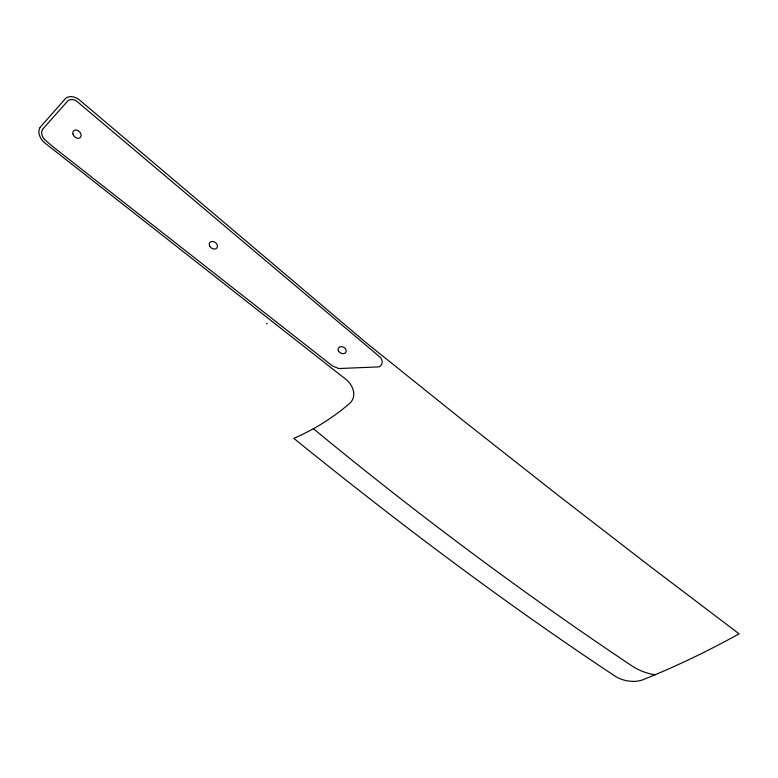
<?xml version="1.0" encoding="UTF-8"?>
<svg xmlns="http://www.w3.org/2000/svg" width="778" height="778" viewBox="0 0 778 778"><rect width="100%" height="100%" fill="white"/><g stroke="black" fill="none" stroke-linecap="round" stroke-linejoin="round"><path stroke-width="1.17" d="M40.164 127.31L64.214 99.992A12.905 9.54 46.3 0 1 79.521 100.012L365.777 342.427L463.25 420.626L557.738 495.022L649.581 565.985L739.1 633.837A2124.757 1359.506 70.5 0 1 656.321 674.254L644.116 679.272A23.573 15.21 13.5 0 1 616.186 676.879C504.63 603.076 397.733 522.495 293.802 438.364A388.076 284.485 44.2 0 0 308.701 431.236L313.544 428.62A388.076 284.485 44.2 0 0 349.643 403.403A21.356 15.891 27.2 0 0 345.617 379.139L44.852 142.987A12.613 9.122 45.1 0 1 40.086 127.436M266.572 323.881L267.185 323.24M313.378 428.707C415.549 512.984 521.834 592.311 631.95 665.91A41.341 27.055 12.3 0 0 654.969 674.818M42.615 129.284L41.837 131.132A9.433 6.827 45.1 0 0 44.356 139.359L53.225 146.954L332.605 366.039L338.77 368.539L379.032 366.876A8.548 6.564 26.2 0 0 380.539 357.549L76.098 100.693A9.657 7.128 46.3 0 0 68.007 100.683L42.615 129.284M338.401 350.81A4.279 3.268 28 0 0 345.422 352.813A4.279 3.268 28 0 0 342.602 346.832A4.279 3.268 28 0 0 338.401 350.81M209.69 246.062A4.464 3.404 37 0 0 216.809 248.046A4.464 3.404 37 0 0 213.522 241.579A4.464 3.404 37 0 0 209.69 246.062M72.976 134.098A4.746 3.491 45 0 0 79.998 137.784A4.746 3.491 45 0 0 77.926 130.558A4.746 3.491 45 0 0 72.976 134.098"/></g></svg>
